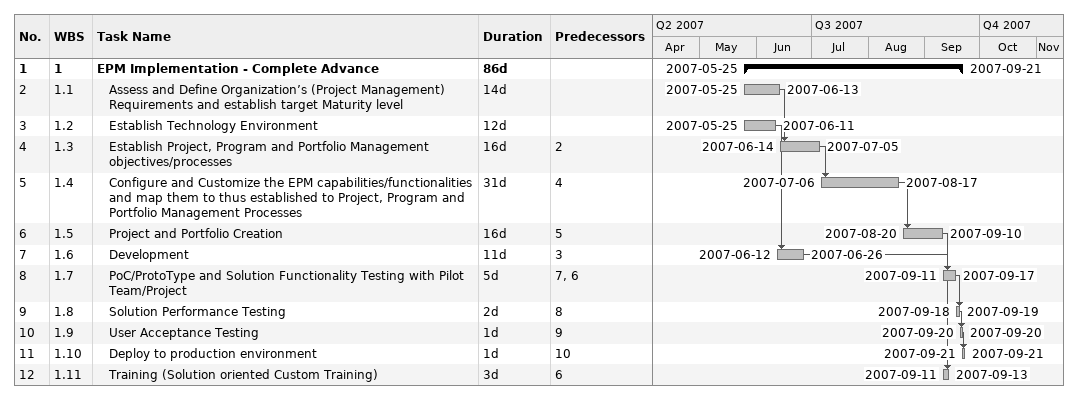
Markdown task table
| ID | WBS | Task | Duration | Start | Finish | Predecessors |
|---|---|---|---|---|---|---|
| 1 | 1 | **EPM Implementation - Complete Advance** | 86d | 2007-05-25 | 2007-09-21 |  |
| 2 | 1.1 | Assess and Define Organization’s (Project Management) Requirements and establish target Maturity level | 14d | 2007-05-25 | 2007-06-13 |  |
| 3 | 1.2 | Establish Technology Environment | 12d | 2007-05-25 | 2007-06-11 |  |
| 4 | 1.3 | Establish Project, Program and Portfolio Management objectives/processes | 16d | 2007-06-14 | 2007-07-05 | 2 |
| 5 | 1.4 | Configure and Customize the EPM capabilities/functionalities and map them to thus established to Project, Program and Portfolio Management Processes | 31d | 2007-07-06 | 2007-08-17 | 4 |
| 6 | 1.5 | Project and Portfolio Creation | 16d | 2007-08-20 | 2007-09-10 | 5 |
| 7 | 1.6 | Development | 11d | 2007-06-12 | 2007-06-26 | 3 |
| 8 | 1.7 | PoC/ProtoType and Solution Functionality Testing with Pilot Team/Project | 5d | 2007-09-11 | 2007-09-17 | 7, 6 |
| 9 | 1.8 | Solution Performance Testing | 2d | 2007-09-18 | 2007-09-19 | 8 |
| 10 | 1.9 | User Acceptance Testing | 1d | 2007-09-20 | 2007-09-20 | 9 |
| 11 | 1.10 | Deploy to production environment | 1d | 2007-09-21 | 2007-09-21 | 10 |
| 12 | 1.11 | Training (Solution oriented Custom Training) | 3d | 2007-09-11 | 2007-09-13 | 6 |
